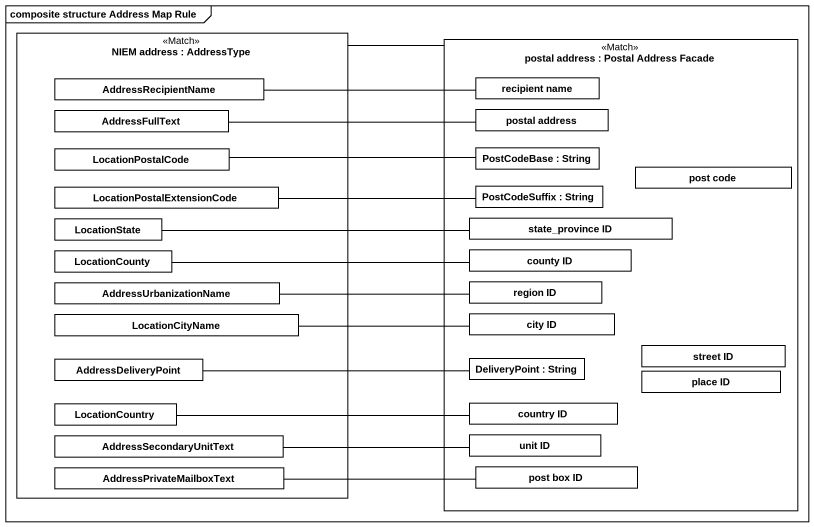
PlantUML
@startuml
mainframe composite structure Address Map Rule
rectangle "NIEM address : AddressType" as NIEM_address <<Match>> {
  rectangle AddressRecipientName
  rectangle AddressFullText
  rectangle LocationPostalCode
  rectangle LocationPostalExtensionCode
  rectangle LocationCounty
  rectangle LocationState
  rectangle AddressUrbanizationName
  rectangle LocationCityName
  rectangle AddressDeliveryPoint
  rectangle LocationCountry
  rectangle AddressSecondaryUnitText
  rectangle AddressPrivateMailboxText
}
rectangle "postal address : Postal Address Facade" as postal_address <<Match>> {
  rectangle "recipient name" as recipient_name
  rectangle "postal address" as postal_address_2
  rectangle "PostCodeBase : String" as PostCodeBase
  rectangle "post code" as post_code
  rectangle "PostCodeSuffix : String" as PostCodeSuffix
  rectangle "county ID" as county_ID
  rectangle "state_province ID" as state_province_ID
  rectangle "region ID" as region_ID
  rectangle "city ID" as city_ID
  rectangle "DeliveryPoint : String" as DeliveryPoint
  rectangle "place ID" as place_ID
  rectangle "street ID" as street_ID
  rectangle "country ID" as country_ID
  rectangle "unit ID" as unit_ID
  rectangle "post box ID" as post_box_ID
}
NIEM_address -right- postal_address
AddressRecipientName -right- recipient_name
AddressFullText -right- postal_address_2
LocationPostalCode -right- PostCodeBase
LocationPostalExtensionCode -right- PostCodeSuffix
LocationCounty -right- county_ID
LocationState -right- state_province_ID
AddressUrbanizationName -right- region_ID
LocationCityName -right- city_ID
AddressDeliveryPoint -right- DeliveryPoint
LocationCountry -right- country_ID
AddressSecondaryUnitText -right- unit_ID
AddressPrivateMailboxText -right- post_box_ID
@enduml
